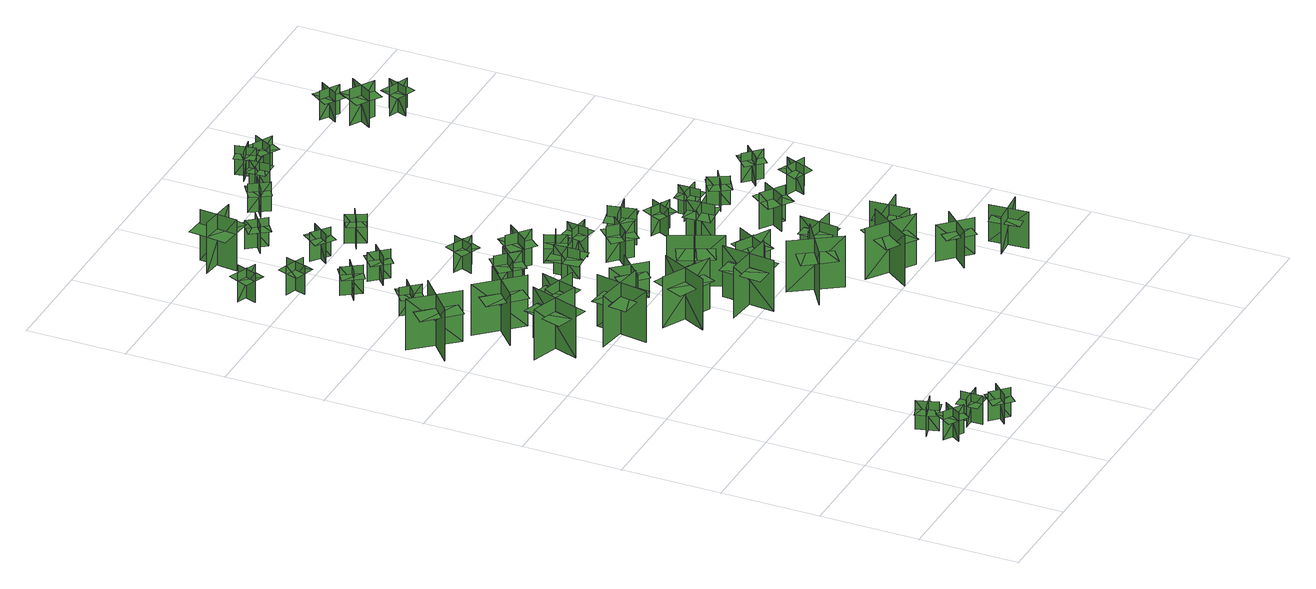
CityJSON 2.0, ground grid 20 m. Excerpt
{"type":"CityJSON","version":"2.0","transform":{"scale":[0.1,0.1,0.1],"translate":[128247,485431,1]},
"CityObjects":{
"tree1":{"type":"SolitaryVegetationObject","geometry":[{"type":"MultiSurface","lod":"1","boundaries":[[[0,1,2]],[[0,2,3]],[[4,5,6]],[[4,6,7]],[[8,9,10]],[[8,10,11]],[[8,11,12]],[[8,12,13]]]}]},
"tree2":{"type":"SolitaryVegetationObject","geometry":[{"type":"MultiSurface","lod":"1","boundaries":[[[14,15,16]],[[14,16,17]],[[18,19,20]],[[18,20,21]],[[22,23,24]],[[22,24,25]],[[22,25,26]],[[22,26,27]]]}]},
"tree3":{"type":"SolitaryVegetationObject","geometry":[{"type":"MultiSurface","lod":"1","boundaries":[[[28,29,30]],[[28,30,31]],[[32,33,34]],[[32,34,35]],[[36,37,38]],[[36,38,39]],[[36,39,40]],[[36,40,41]]]}]},
"tree4":{"type":"SolitaryVegetationObject","geometry":[{"type":"MultiSurface","lod":"1","boundaries":[[[42,43,44]],[[42,44,45]],[[46,47,48]],[[46,48,49]],[[50,51,52]],[[50,52,53]],[[50,53,54]],[[50,54,55]]]}]},
"tree5":{"type":"SolitaryVegetationObject","geometry":[{"type":"MultiSurface","lod":"1","boundaries":[[[56,57,58]],[[56,58,59]],[[60,61,62]],[[60,62,63]],[[64,65,66]],[[64,66,67]],[[64,67,68]],[[64,68,69]]]}]},
"tree6":{"type":"SolitaryVegetationObject","geometry":[{"type":"MultiSurface","lod":"1","boundaries":[[[70,71,72]],[[70,72,73]],[[74,75,76]],[[74,76,77]],[[78,79,80]],[[78,80,81]],[[78,81,82]],[[78,82,83]]]}]},
"tree7":{"type":"SolitaryVegetationObject","geometry":[{"type":"MultiSurface","lod":"1","boundaries":[[[84,85,86]],[[84,86,87]],[[88,89,90]],[[88,90,91]],[[92,93,94]],[[92,94,95]],[[92,95,96]],[[92,96,97]]]}]},
"tree8":{"type":"SolitaryVegetationObject","geometry":[{"type":"MultiSurface","lod":"1","boundaries":[[[98,99,100]],[[98,100,101]],[[102,103,104]],[[102,104,105]],[[106,107,108]],[[106,108,109]],[[106,109,110]],[[106,110,111]]]}]},
"tree9":{"type":"SolitaryVegetationObject","geometry":[{"type":"MultiSurface","lod":"1","boundaries":[[[112,113,114]],[[112,114,115]],[[116,117,118]],[[116,118,119]],[[120,121,122]],[[120,122,123]],[[120,123,124]],[[120,124,125]]]}]},
"tree10":{"type":"SolitaryVegetationObject","geometry":[{"type":"MultiSurface","lod":"1","boundaries":[[[126,127,128]],[[126,128,129]],[[130,131,132]],[[130,132,133]],[[134,135,136]],[[134,136,137]],[[134,137,138]],[[134,138,139]]]}]},
"tree11":{"type":"SolitaryVegetationObject","geometry":[{"type":"MultiSurface","lod":"1","boundaries":[[[140,141,142]],[[140,142,143]],[[144,145,146]],[[144,146,147]],[[148,149,150]],[[148,150,151]],[[148,151,152]],[[148,152,153]]]}]},
"tree12":{"type":"SolitaryVegetationObject","geometry":[{"type":"MultiSurface","lod":"1","boundaries":[[[154,155,156]],[[154,156,157]],[[158,159,160]],[[158,160,161]],[[162,163,164]],[[162,164,165]],[[162,165,166]],[[162,166,167]]]}]},
"tree13":{"type":"SolitaryVegetationObject","geometry":[{"type":"MultiSurface","lod":"1","boundaries":[[[168,169,170]],[[168,170,171]],[[172,173,174]],[[172,174,175]],[[176,177,178]],[[176,178,179]],[[176,179,180]],[[176,180,181]]]}]},
"tree14":{"type":"SolitaryVegetationObject","geometry":[{"type":"MultiSurface","lod":"1","boundaries":[[[182,183,184]],[[182,184,185]],[[186,187,188]],[[186,188,189]],[[190,191,192]],[[190,192,193]],[[190,193,194]],[[190,194,195]]]}]},
"tree15":{"type":"SolitaryVegetationObject","geometry":[{"type":"MultiSurface","lod":"1","boundaries":[[[196,197,198]],[[196,198,199]],[[200,201,202]],[[200,202,203]],[[204,205,206]],[[204,206,207]],[[204,207,208]],[[204,208,209]]]}]},
"tree16":{"type":"SolitaryVegetationObject","geometry":[{"type":"MultiSurface","lod":"1","boundaries":[[[210,211,212]],[[210,212,213]],[[214,215,216]],[[214,216,217]],[[218,219,220]],[[218,220,221]],[[218,221,222]],[[218,222,223]]]}]},
"tree17":{"type":"SolitaryVegetationObject","geometry":[{"type":"MultiSurface","lod":"1","boundaries":[[[224,225,226]],[[224,226,227]],[[228,229,230]],[[228,230,231]],[[232,233,234]],[[232,234,235]],[[232,235,236]],[[232,236,237]]]}]},
"tree18":{"type":"SolitaryVegetationObject","geometry":[{"type":"MultiSurface","lod":"1","boundaries":[[[238,239,240]],[[238,240,241]],[[242,243,244]],[[242,244,245]],[[246,247,248]],[[246,248,249]],[[246,249,250]],[[246,250,251]]]}]},
"tree19":{"type":"SolitaryVegetationObject","geometry":[{"type":"MultiSurface","lod":"1","boundaries":[[[252,253,254]],[[252,254,255]],[[256,257,258]],[[256,258,259]],[[260,261,262]],[[260,262,263]],[[260,263,264]],[[260,264,265]]]}]},
"tree20":{"type":"SolitaryVegetationObject","geometry":[{"type":"MultiSurface","lod":"1","boundaries":[[[266,267,268]],[[266,268,269]],[[270,271,272]],[[270,272,273]],[[274,275,276]],[[274,276,277]],[[274,277,278]],[[274,278,279]]]}]},
"tree21":{"type":"SolitaryVegetationObject","geometry":[{"type":"MultiSurface","lod":"1","boundaries":[[[280,281,282]],[[280,282,283]],[[284,285,286]],[[284,286,287]],[[288,289,290]],[[288,290,291]],[[288,291,292]],[[288,292,293]]]}]},
"tree22":{"type":"SolitaryVegetationObject","geometry":[{"type":"MultiSurface","lod":"1","boundaries":[[[294,295,296]],[[294,296,297]],[[298,299,300]],[[298,300,301]],[[302,303,304]],[[302,304,305]],[[302,305,306]],[[302,306,307]]]}]},
"tree23":{"type":"SolitaryVegetationObject","geometry":[{"type":"MultiSurface","lod":"1","boundaries":[[[308,309,310]],[[308,310,311]],[[312,313,314]],[[312,314,315]],[[316,317,318]],[[316,318,319]],[[316,319,320]],[[316,320,321]]]}]},
"tree24":{"type":"SolitaryVegetationObject","geometry":[{"type":"MultiSurface","lod":"1","boundaries":[[[322,323,324]],[[322,324,325]],[[326,327,328]],[[326,328,329]],[[330,331,332]],[[330,332,333]],[[330,333,334]],[[330,334,335]]]}]},
"tree25":{"type":"SolitaryVegetationObject","geometry":[{"type":"MultiSurface","lod":"1","boundaries":[[[336,337,338]],[[336,338,339]],[[340,341,342]],[[340,342,343]],[[344,345,346]],[[344,346,347]],[[344,347,348]],[[344,348,349]]]}]},
"tree26":{"type":"SolitaryVegetationObject","geometry":[{"type":"MultiSurface","lod":"1","boundaries":[[[350,351,352]],[[350,352,353]],[[354,355,356]],[[354,356,357]],[[358,359,360]],[[358,360,361]],[[358,361,362]],[[358,362,363]]]}]},
"tree27":{"type":"SolitaryVegetationObject","geometry":[{"type":"MultiSurface","lod":"1","boundaries":[[[364,365,366]],[[364,366,367]],[[368,369,370]],[[368,370,371]],[[372,373,374]],[[372,374,375]],[[372,375,376]],[[372,376,377]]]}]},
"tree28":{"type":"SolitaryVegetationObject","geometry":[{"type":"MultiSurface","lod":"1","boundaries":[[[378,379,380]],[[378,380,381]],[[382,383,384]],[[382,384,385]],[[386,387,388]],[[386,388,389]],[[386,389,390]],[[386,390,391]]]}]},
"tree29":{"type":"SolitaryVegetationObject","geometry":[{"type":"MultiSurface","lod":"1","boundaries":[[[392,393,394]],[[392,394,395]],[[396,397,398]],[[396,398,399]],[[400,401,402]],[[400,402,403]],[[400,403,404]],[[400,404,405]]]}]},
"tree30":{"type":"SolitaryVegetationObject","geometry":[{"type":"MultiSurface","lod":"1","boundaries":[[[406,407,408]],[[406,408,409]],[[410,411,412]],[[410,412,413]],[[414,415,416]],[[414,416,417]],[[414,417,418]],[[414,418,419]]]}]},
"tree31":{"type":"SolitaryVegetationObject","geometry":[{"type":"MultiSurface","lod":"1","boundaries":[[[420,421,422]],[[420,422,423]],[[424,425,426]],[[424,426,427]],[[428,429,430]],[[428,430,431]],[[428,431,432]],[[428,432,433]]]}]},
"tree32":{"type":"SolitaryVegetationObject","geometry":[{"type":"MultiSurface","lod":"1","boundaries":[[[434,435,436]],[[434,436,437]],[[438,439,440]],[[438,440,441]],[[442,443,444]],[[442,444,445]],[[442,445,446]],[[442,446,447]]]}]},
"tree33":{"type":"SolitaryVegetationObject","geometry":[{"type":"MultiSurface","lod":"1","boundaries":[[[448,449,450]],[[448,450,451]],[[452,453,454]],[[452,454,455]],[[456,457,458]],[[456,458,459]],[[456,459,460]],[[456,460,461]]]}]},
"tree34":{"type":"SolitaryVegetationObject","geometry":[{"type":"MultiSurface","lod":"1","boundaries":[[[462,463,464]],[[462,464,465]],[[466,467,468]],[[466,468,469]],[[470,471,472]],[[470,472,473]],[[470,473,474]],[[470,474,475]]]}]},
"tree35":{"type":"SolitaryVegetationObject","geometry":[{"type":"MultiSurface","lod":"1","boundaries":[[[476,477,478]],[[476,478,479]],[[480,481,482]],[[480,482,483]],[[484,485,486]],[[484,486,487]],[[484,487,488]],[[484,488,489]]]}]},
"tree36":{"type":"SolitaryVegetationObject","geometry":[{"type":"MultiSurface","lod":"1","boundaries":[[[490,491,492]],[[490,492,493]],[[494,495,496]],[[494,496,497]],[[498,499,500]],[[498,500,501]],[[498,501,502]],[[498,502,503]]]}]},
"tree37":{"type":"SolitaryVegetationObject","geometry":[{"type":"MultiSurface","lod":"1","boundaries":[[[504,505,506]],[[504,506,507]],[[508,509,510]],[[508,510,511]],[[512,513,514]],[[512,514,515]],[[512,515,516]],[[512,516,517]]]}]},
"tree38":{"type":"SolitaryVegetationObject","geometry":[{"type":"MultiSurface","lod":"1","boundaries":[[[518,519,520]],[[518,520,521]],[[522,523,524]],[[522,524,525]],[[526,527,528]],[[526,528,529]],[[526,529,530]],[[526,530,531]]]}]},
"tree39":{"type":"SolitaryVegetationObject","geometry":[{"type":"MultiSurface","lod":"1","boundaries":[[[532,533,534]],[[532,534,535]],[[536,537,538]],[[536,538,539]],[[540,541,542]],[[540,542,543]],[[540,543,544]],[[540,544,545]]]}]},
"tree40":{"type":"SolitaryVegetationObject","geometry":[{"type":"MultiSurface","lod":"1","boundaries":[[[546,547,548]],[[546,548,549]],[[550,551,552]],[[550,552,553]],[[554,555,556]],[[554,556,557]],[[554,557,558]],[[554,558,559]]]}]},
"tree41":{"type":"SolitaryVegetationObject","geometry":[{"type":"MultiSurface","lod":"1","boundaries":[[[560,561,562]],[[560,562,563]],[[564,565,566]],[[564,566,567]],[[568,569,570]],[[568,570,571]],[[568,571,572]],[[568,572,573]]]}]},
"tree42":{"type":"SolitaryVegetationObject","geometry":[{"type":"MultiSurface","lod":"1","boundaries":[[[574,575,576]],[[574,576,577]],[[578,579,580]],[[578,580,581]],[[582,583,584]],[[582,584,585]],[[582,585,586]],[[582,586,587]]]}]},
"tree43":{"type":"SolitaryVegetationObject","geometry":[{"type":"MultiSurface","lod":"1","boundaries":[[[588,589,590]],[[588,590,591]],[[592,593,594]],[[592,594,595]],[[596,597,598]],[[596,598,599]],[[596,599,600]],[[596,600,601]]]}]},
"tree44":{"type":"SolitaryVegetationObject","geometry":[{"type":"MultiSurface","lod":"1","boundaries":[[[602,603,604]],[[602,604,605]],[[606,607,608]],[[606,608,609]],[[610,611,612]],[[610,612,613]],[[610,613,614]],[[610,614,615]]]}]},
"tree45":{"type":"SolitaryVegetationObject","geometry":[{"type":"MultiSurface","lod":"1","boundaries":[[[616,617,618]],[[616,618,619]],[[620,621,622]],[[620,622,623]],[[624,625,626]],[[624,626,627]],[[624,627,628]],[[624,628,629]]]}]},
"tree46":{"type":"SolitaryVegetationObject","geometry":[{"type":"MultiSurface","lod":"1","boundaries":[[[630,631,632]],[[630,632,633]],[[634,635,636]],[[634,636,637]],[[638,639,640]],[[638,640,641]],[[638,641,642]],[[638,642,643]]]}]},
"tree47":{"type":"SolitaryVegetationObject","geometry":[{"type":"MultiSurface","lod":"1","boundaries":[[[644,645,646]],[[644,646,647]],[[648,649,650]],[[648,650,651]],[[652,653,654]],[[652,654,655]],[[652,655,656]],[[652,656,657]]]}]},
"tree48":{"type":"SolitaryVegetationObject","geometry":[{"type":"MultiSurface","lod":"1","boundaries":[[[658,659,660]],[[658,660,661]],[[662,663,664]],[[662,664,665]],[[666,667,668]],[[666,668,669]],[[666,669,670]],[[666,670,671]]]}]},
"tree49":{"type":"SolitaryVegetationObject","geometry":[{"type":"MultiSurface","lod":"1","boundaries":[[[672,673,674]],[[672,674,675]],[[676,677,678]],[[676,678,679]],[[680,681,682]],[[680,682,683]],[[680,683,684]],[[680,684,685]]]}]},
"tree50":{"type":"SolitaryVegetationObject","geometry":[{"type":"MultiSurface","lod":"1","boundaries":[[[686,687,688]],[[686,688,689]],[[690,691,692]],[[690,692,693]],[[694,695,696]],[[694,696,697]],[[694,697,698]],[[694,698,699]]]}]},
"tree51":{"type":"SolitaryVegetationObject","geometry":[{"type":"MultiSurface","lod":"1","boundaries":[[[700,701,702]],[[700,702,703]],[[704,705,706]],[[704,706,707]],[[708,709,710]],[[708,710,711]],[[708,711,712]],[[708,712,713]]]}]}
},
"vertices":[
[126,100,19],[164,76,19],[164,76,80],[126,100,80],[132,71,19],[157,108,19],[157,108,80],[132,71,80],[132,71,63],[151,59,63],[175,96,63],[157,108,63],[138,120,63],[114,83,63],
[154,121,18],[141,163,18],[141,163,79],[154,121,79],[168,146,18],[126,134,18],[126,134,79],[168,146,79],[168,146,62],[162,168,62],[119,155,62],[126,134,62],[132,113,62],[174,125,62],
[211,103,16],[211,59,16],[211,59,77],[211,103,77],[190,82,16],[234,83,16],[234,83,77],[190,82,77],[190,82,60],[190,60,60],[235,61,60],[234,83,60],[234,105,60],[190,104,60],
[229,24,16],[260,55,16],[260,55,78],[229,24,78],[259,24,16],[227,55,16],[227,55,78],[259,24,78],[259,24,60],[274,39,60],[243,70,60],[227,55,60],[212,39,60],[243,8,60],
[98,1056,8],[27,1138,8],[27,1138,117],[98,1056,117],[103,1129,8],[103,1129,117],[21,1057,117],[21,1057,8],[92,1063,88],[118,1088,88],[60,1150,88],[33,1125,88],[7,1100,88],[66,1038,88],
[129,842,8],[164,944,8],[164,944,116],[129,842,116],[194,874,8],[194,874,116],[91,909,116],[91,909,8],[132,851,88],[167,840,88],[191,922,88],[156,932,88],[121,942,88],[97,861,88],
[197,970,8],[124,1051,8],[124,1051,117],[197,970,117],[200,1043,8],[200,1043,117],[120,970,117],[120,970,8],[191,978,88],[217,1003,88],[157,1063,88],[131,1038,88],[105,1012,88],[166,952,88],
[294,796,8],[187,813,8],[187,813,117],[294,796,117],[251,855,8],[251,855,117],[234,748,117],[234,748,8],[285,798,88],[289,834,88],[204,844,88],[200,808,88],[196,772,88],[281,762,88],
[117,1193,18],[145,1159,18],[145,1159,79],[117,1193,79],[114,1164,18],[148,1192,18],[148,1192,79],[114,1164,79],[114,1164,62],[127,1147,62],[162,1174,62],[148,1192,62],[134,1209,62],[100,1181,62],
[82,1501,8],[66,1460,8],[66,1460,70],[82,1501,70],[55,1490,8],[96,1473,8],[96,1473,70],[55,1490,70],[55,1490,53],[47,1469,53],[88,1453,53],[96,1473,53],[104,1494,53],[63,1510,53],
[239,894,9],[260,969,9],[260,969,87],[239,894,87],[285,920,9],[285,920,87],[210,941,87],[210,941,9],[241,901,66],[266,895,66],[280,954,66],[255,960,66],[230,966,66],[216,907,66],
[132,1291,19],[169,1316,19],[169,1316,80],[132,1291,80],[161,1285,19],[137,1322,19],[137,1322,80],[161,1285,80],[161,1285,63],[180,1297,63],[155,1334,63],[137,1322,63],[119,1310,63],[143,1273,63],
[145,1399,16],[103,1414,16],[103,1414,77],[145,1399,77],[132,1426,16],[118,1384,16],[118,1384,77],[132,1426,77],[132,1426,60],[111,1433,60],[97,1391,60],[118,1384,60],[139,1377,60],[153,1419,60],
[294,742,8],[391,692,8],[391,692,117],[294,742,117],[317,672,8],[317,672,117],[366,769,117],[366,769,8],[302,737,88],[287,704,88],[364,669,88],[379,702,88],[395,735,88],[317,770,88],
[297,1066,23],[257,1028,23],[257,1028,100],[297,1066,100],[260,1067,23],[298,1027,23],[298,1027,100],[260,1067,100],[260,1067,78],[240,1048,78],[278,1008,78],[298,1027,78],[318,1046,78],[280,1086,78],
[206,1266,17],[239,1296,17],[239,1296,79],[206,1266,79],[235,1264,17],[206,1298,17],[206,1298,79],[235,1264,79],[235,1264,61],[252,1279,61],[222,1312,61],[206,1298,61],[189,1283,61],[218,1250,61],
[382,809,9],[329,866,9],[329,866,86],[382,809,86],[384,861,9],[384,861,86],[327,808,86],[327,808,9],[378,814,66],[396,833,66],[352,875,66],[334,857,66],[316,838,66],[360,796,66],
[433,582,7],[444,690,7],[444,690,116],[433,582,116],[490,628,7],[490,628,116],[381,639,116],[381,639,7],[434,591,87],[471,589,87],[475,674,87],[439,676,87],[403,678,87],[398,593,87],
[165,1616,7],[157,1539,7],[157,1539,115],[165,1616,115],[125,1584,7],[202,1575,7],[202,1575,115],[125,1584,115],[125,1584,85],[120,1545,85],[197,1537,85],[202,1575,85],[206,1614,85],[129,1622,85],
[389,968,25],[389,968,87],[336,965,87],[336,965,25],[364,941,25],[364,941,87],[362,993,87],[362,993,25],[365,934,67],[392,935,67],[388,999,67],[361,998,67],[335,996,67],[338,932,67],
[326,1176,19],[308,1135,19],[308,1135,81],[326,1176,81],[298,1165,19],[339,1148,19],[339,1148,81],[298,1165,81],[298,1165,64],[289,1145,64],[330,1127,64],[339,1148,64],[348,1168,64],[307,1186,64],
[232,1393,18],[259,1428,18],[259,1428,80],[232,1393,80],[261,1396,18],[226,1423,18],[226,1423,80],[261,1396,80],[261,1396,63],[275,1414,63],[240,1441,63],[226,1423,63],[213,1406,63],[248,1379,63],
[338,1080,21],[380,1045,21],[380,1045,98],[338,1080,98],[341,1043,21],[376,1086,21],[376,1086,98],[341,1043,98],[341,1043,76],[362,1025,76],[398,1068,76],[376,1086,76],[355,1103,76],[320,1061,76],
[502,772,8],[403,728,8],[403,728,116],[502,772,116],[434,798,8],[434,798,116],[479,699,116],[479,699,8],[494,769,88],[477,801,88],[401,763,88],[418,730,88],[434,698,88],[510,736,88],
[248,1516,16],[221,1552,16],[221,1552,77],[248,1516,77],[252,1545,16],[217,1519,16],[217,1519,77],[252,1545,77],[252,1545,60],[239,1563,60],[204,1537,60],[217,1519,60],[230,1501,60],[266,1528,60],
[579,576,7],[489,515,7],[489,515,116],[579,576,116],[507,590,7],[507,590,116],[568,499,116],[568,499,7],[571,571,87],[549,600,87],[481,549,87],[502,520,87],[524,491,87],[592,542,87],
[429,1019,17],[388,1002,17],[388,1002,78],[429,1019,78],[401,1031,17],[418,990,17],[418,990,78],[401,1031,78],[401,1031,61],[381,1022,61],[398,981,61],[418,990,61],[439,998,61],[422,1039,61],
[478,923,23],[439,884,23],[439,884,100],[478,923,100],[441,923,23],[480,884,23],[480,884,100],[441,923,100],[441,923,78],[421,904,78],[460,865,78],[480,884,78],[499,904,78],[460,943,78],
[334,1356,16],[314,1393,16],[314,1393,78],[334,1356,78],[342,1385,16],[306,1366,16],[306,1366,78],[342,1385,78],[342,1385,62],[333,1402,62],[297,1383,62],[306,1366,62],[315,1348,62],[351,1368,62],
[560,707,8],[521,640,8],[521,640,86],[560,707,86],[509,693,8],[509,693,86],[577,654,86],[577,654,8],[556,701,65],[533,713,65],[505,659,65],[528,647,65],[551,635,65],[579,689,65],
[436,989,17],[479,984,17],[479,984,79],[436,989,79],[454,966,17],[459,1010,17],[459,1010,79],[454,966,79],[454,966,62],[476,963,62],[481,1007,62],[459,1010,62],[437,1012,62],[432,969,62],
[679,489,7],[616,401,7],[616,401,116],[679,489,116],[607,477,7],[607,477,116],[696,414,116],[696,414,7],[673,482,87],[643,502,87],[597,430,87],[627,411,87],[657,391,87],[704,462,87],
[519,957,17],[531,903,17],[531,903,94],[519,957,94],[499,926,17],[553,938,17],[553,938,94],[499,926,94],[499,926,72],[505,899,72],[559,911,72],[553,938,72],[547,965,72],[493,953,72],
[637,547,9],[644,625,9],[644,625,86],[637,547,86],[677,581,9],[677,581,86],[600,588,86],[600,588,9],[638,554,66],[664,553,66],[667,614,66],[641,615,66],[615,616,66],[612,555,66],
[340,1600,17],[364,1563,17],[364,1563,78],[340,1600,78],[334,1571,17],[371,1596,17],[371,1596,78],[334,1571,78],[334,1571,61],[346,1553,61],[383,1578,61],[371,1596,61],[358,1614,61],[322,1590,61],
[595,775,22],[591,830,22],[591,830,99],[595,775,99],[619,803,22],[564,798,22],[564,798,99],[619,803,99],[619,803,78],[617,830,78],[562,825,78],[564,798,78],[566,770,78],[622,775,78],
[773,331,8],[718,385,8],[718,385,86],[773,331,86],[772,383,8],[772,383,86],[718,328,86],[718,328,8],[768,336,65],[786,355,65],[741,395,65],[723,376,65],[706,357,65],[751,316,65],
[597,900,18],[578,861,18],[578,861,79],[597,900,79],[569,891,18],[609,872,18],[609,872,79],[569,891,79],[569,891,62],[560,871,62],[600,852,62],[609,872,62],[619,892,62],[579,911,62],
[785,496,9],[708,490,9],[708,490,87],[785,496,87],[745,530,9],[745,530,87],[751,453,87],[751,453,9],[778,496,66],[775,522,66],[715,514,66],[718,489,66],[721,463,66],[781,470,66],
[420,1592,18],[418,1632,18],[418,1632,79],[420,1592,79],[440,1614,18],[399,1612,18],[399,1612,79],[440,1614,79],[440,1614,63],[439,1633,63],[398,1632,63],[399,1612,63],[400,1592,63],[441,1594,63],
[721,690,18],[675,721,18],[675,721,95],[721,690,95],[714,727,18],[683,680,18],[683,680,95],[714,727,95],[714,727,74],[691,742,74],[660,696,74],[683,680,74],[706,665,74],[737,711,74],
[826,327,8],[832,250,8],[832,250,86],[826,327,86],[792,287,8],[792,287,86],[870,294,86],[870,294,8],[826,321,65],[801,317,65],[808,257,65],[834,260,65],[859,263,65],[852,324,65],
[667,837,17],[667,881,17],[667,881,78],[667,837,78],[688,857,17],[644,858,17],[644,858,78],[688,857,78],[688,857,61],[688,880,61],[644,880,61],[644,858,61],[644,836,61],[688,835,61],
[454,1678,17],[462,1638,17],[462,1638,79],[454,1678,79],[438,1653,17],[478,1662,17],[478,1662,79],[438,1653,79],[438,1653,63],[442,1633,63],[482,1642,63],[478,1662,63],[473,1681,63],[433,1672,63],
[733,806,18],[710,844,18],[710,844,79],[733,806,79],[740,835,18],[702,811,18],[702,811,79],[740,835,79],[740,835,62],[728,854,62],[691,830,62],[702,811,62],[714,793,62],[752,816,62],
[502,1658,17],[481,1620,17],[481,1620,79],[502,1658,79],[474,1650,17],[513,1629,17],[513,1629,79],[474,1650,79],[474,1650,62],[463,1631,62],[502,1609,62],[513,1629,62],[523,1648,62],[485,1670,62],
[820,698,18],[837,739,18],[837,739,79],[820,698,79],[848,710,18],[807,726,18],[807,726,79],[848,710,79],[848,710,62],[856,730,62],[815,747,62],[807,726,62],[798,706,62],[839,689,62],
[811,820,19],[842,788,19],[842,788,81],[811,820,81],[810,790,19],[842,821,19],[842,821,81],[810,790,81],[810,790,64],[826,774,64],[858,805,64],[842,821,64],[827,837,64],[795,806,64],
[696,1557,21],[743,1528,21],[743,1528,98],[696,1557,98],[704,1521,21],[733,1568,21],[733,1568,98],[704,1521,98],[704,1521,77],[728,1506,77],[757,1553,77],[733,1568,77],[710,1583,77],[681,1536,77],
[695,1617,18],[732,1593,18],[732,1593,80],[695,1617,80],[700,1588,18],[725,1625,18],[725,1625,80],[700,1588,80],[700,1588,62],[719,1576,62],[743,1613,62],[725,1625,62],[707,1637,62],[682,1601,62],
[756,1503,22],[797,1487,22],[797,1487,84],[756,1503,84],[767,1476,22],[783,1517,22],[783,1517,84],[767,1476,84],[767,1476,67],[788,1468,67],[804,1509,67],[783,1517,67],[763,1525,67],[747,1484,67]
]}
